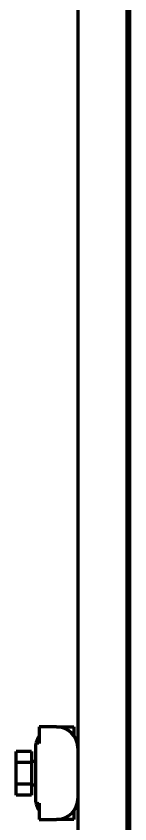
# Model space of a CAD drawing. Header units: inches. Extents: x 904 to 7172, y 213 to 5528.
# Drawn here: x 4302.7 to 4332.2, y 2076.6 to 2285.7 of the extents above; entities that cross this region are included whole.
import ezdxf

# ---------------------------------------------------------------- set-up
doc = ezdxf.new("R2010")
doc.units = ezdxf.units.IN

msp = doc.modelspace()

# ---------------------------------------------------------------- linework, layer by layer
at = {"linetype": 'Continuous', "lineweight": 70}
for p, q in [((4332.24, 2038.72), (4332.24, 3690.22)), ((4318.74, 2377.32), (4318.74, 2061.52)), ((4331.44, 2373.22), (4331.44, 2064.52)), ((4308.74, 2101.72), (4308.74, 2097.45)), ((4313.24, 2101.72), (4308.74, 2101.72)), ((4313.24, 2101.72), (4317.74, 2101.72)), ((4317.74, 2101.72), (4317.74, 2099.38)), ((4308.74, 2097.45), (4307.94, 2097.67)), ((4302.74, 2092.55), (4302.74, 2095.37)), ((4306.74, 2095.37), (4302.74, 2095.37)), ((4306.74, 2095.37), (4306.74, 2092.55)), ((4307.74, 2096.22), (4307.74, 2083.22)), ((4302.74, 2092.55), (4306.74, 2092.55)), ((4302.74, 2086.9), (4302.74, 2092.55)), ((4307.74, 2092.72), (4306.74, 2092.72)), ((4306.74, 2092.55), (4306.74, 2086.9)), ((4302.74, 2084.07), (4302.74, 2086.9)), ((4306.74, 2086.9), (4302.74, 2086.9)), ((4306.74, 2086.9), (4306.74, 2084.07)), ((4306.74, 2086.72), (4307.74, 2086.72)), ((4306.74, 2084.07), (4302.74, 2084.07)), ((4307.94, 2081.77), (4308.74, 2081.99)), ((4308.74, 2081.99), (4308.74, 2077.72)), ((4317.74, 2080.06), (4317.74, 2077.72)), ((4308.74, 2077.72), (4313.24, 2077.72)), ((4317.74, 2077.72), (4313.24, 2077.72))]:
    msp.add_line(p, q, dxfattribs=at)
for centre, start, end in [((4313.24, 2096.22), 0, 90), ((4313.24, 2096.22), 144.9032, 164.7449), ((4313.24, 2096.22), 164.7449, 180), ((4313.24, 2083.22), 180, 195.2551), ((4313.24, 2083.22), 270, 0), ((4313.24, 2083.22), 195.2551, 215.0968)]:
    msp.add_arc(centre, 5.5, start, end, dxfattribs=at)

doc.saveas('drawing.dxf')
